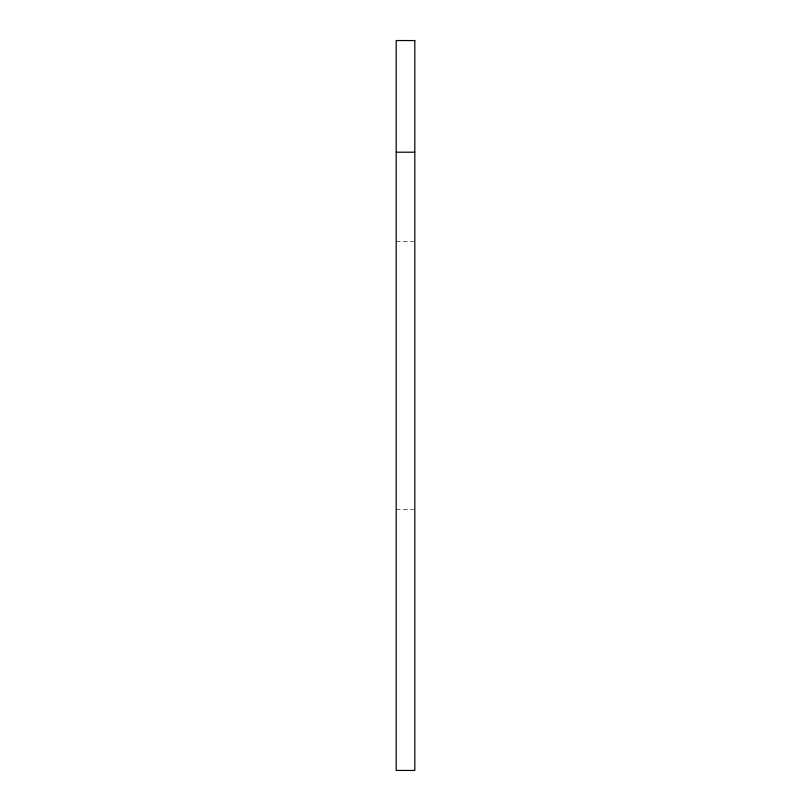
<?xml version="1.0" encoding="UTF-8"?>
<svg xmlns="http://www.w3.org/2000/svg" width="811" height="811" viewBox="0 0 811 811"><rect width="100%" height="100%" fill="white"/><g stroke="black" fill="none" stroke-linecap="round" stroke-linejoin="round"><path stroke-width="0.61" stroke-dasharray="4.05 3.04" d="M396.194 241.546L413.569 241.546M396.194 509.531L413.569 509.531"/><path stroke-width="1.22" d="M396.194 152.215L414.806 152.215M414.806 40.55L396.194 40.55L396.194 770.45L414.806 770.45L414.806 40.55"/></g></svg>
